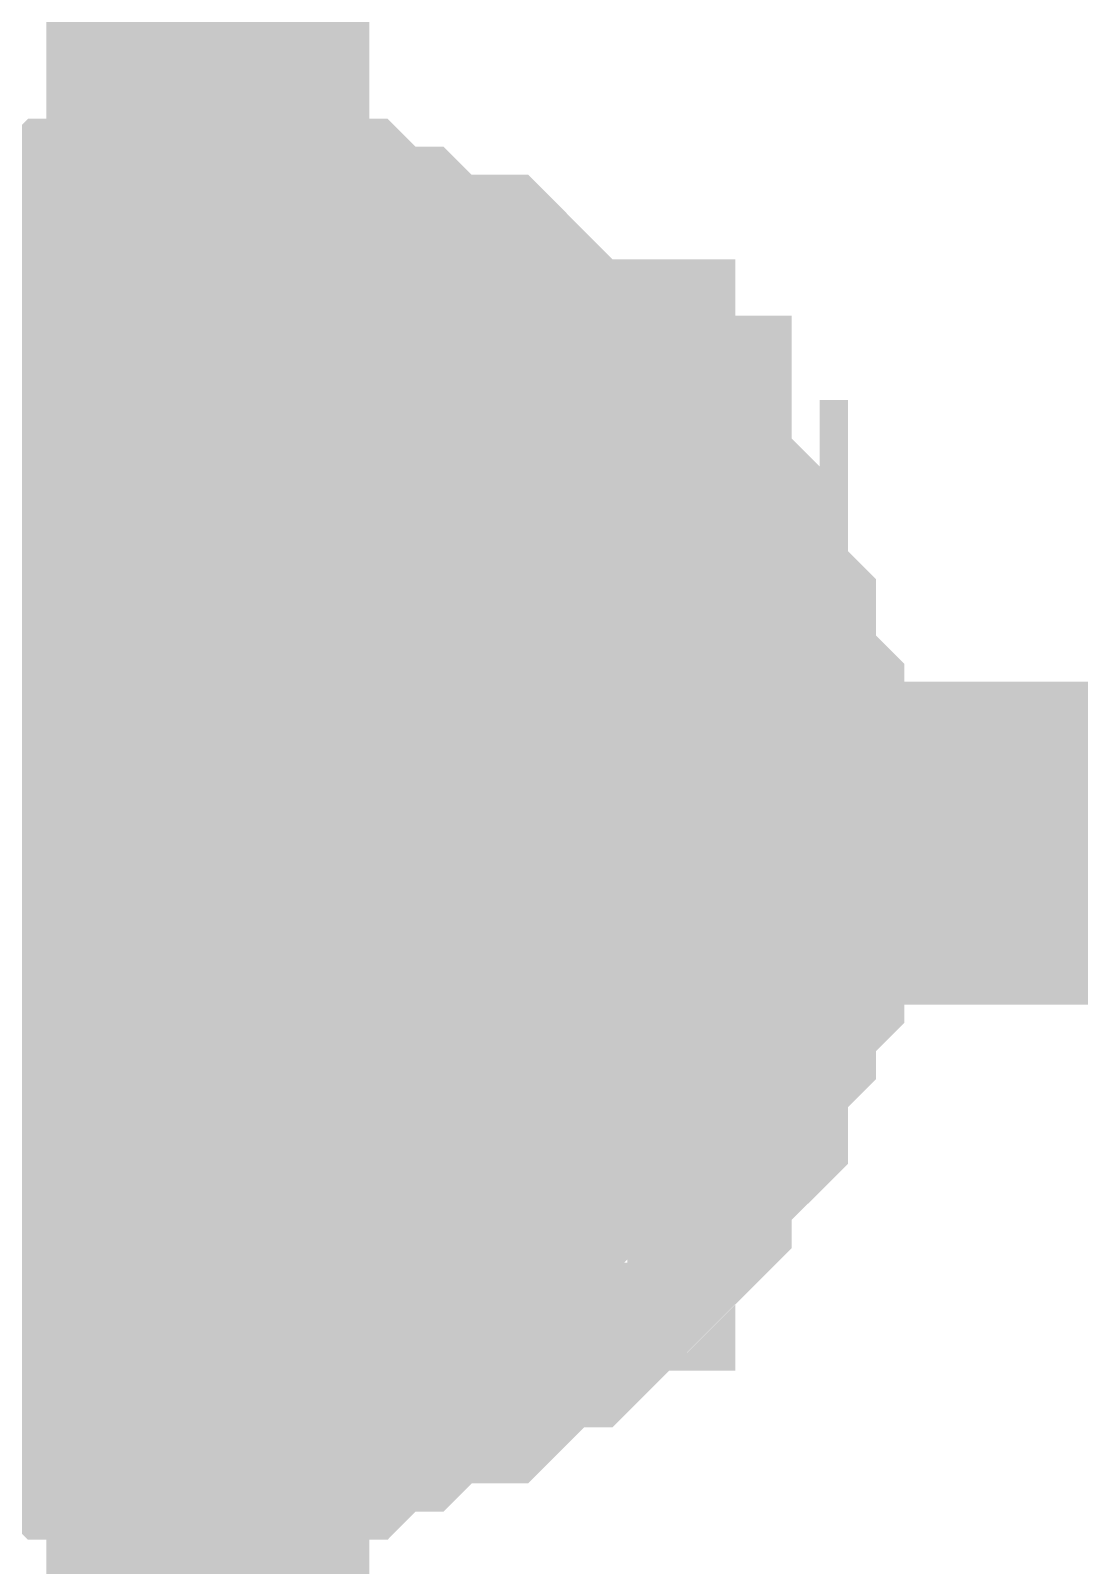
# Model space of a CAD drawing. Header units: inches. Extents: x 0 to 841, y 0 to 594.
# Drawn here: x 782.355 to 783.328, y 466.806 to 468.23 of the extents above; entities that cross this region are included whole.
import ezdxf

# ---------------------------------------------------------------- set-up
doc = ezdxf.new("R2010")
doc.units = ezdxf.units.IN
doc.layers.add('Sheet', color=255, linetype='Continuous')

msp = doc.modelspace()

# ---------------------------------------------------------------- linework, layer by layer
at = {"layer": 'Sheet'}
for points in [[(782.5188, 452.4769, 0.2997, 0.2997, 0), (782.5188, 452.4769, 0.2997, 0.2997, 0), (782.5188, 462.4849, 0.2997, 0.2997, 0), (782.5188, 467.4758, 0.2997, 0.2997, 0), (782.5188, 472.4929, 0.2997, 0.2997, 0), (782.5188, 477.4838, 0.2997, 0.2997, 0), (790.0184, 477.4838, 0.2997, 0.2997, 0)], [(782.1791, 467.8678, 0.2997, 0.2997, 0), (782.2053, 467.8939, 0.2997, 0.2997, 0), (782.2314, 467.92, 0.2997, 0.2997, 0), (782.2575, 467.92, 0.2997, 0.2997, 0), (782.2575, 467.9462, 0.2997, 0.2997, 0), (782.2836, 467.9462, 0.2997, 0.2997, 0), (782.3098, 467.9462, 0.2997, 0.2997, 0), (782.3359, 467.9723, 0.2997, 0.2997, 0), (782.362, 467.9723, 0.2997, 0.2997, 0), (782.3882, 467.9723, 0.2997, 0.2997, 0), (782.4143, 467.9984, 0.2997, 0.2997, 0), (782.4404, 467.9984, 0.2997, 0.2997, 0), (782.4666, 467.9984, 0.2997, 0.2997, 0), (782.4927, 467.9984, 0.2997, 0.2997, 0), (782.5188, 467.9984, 0.2997, 0.2997, 0)], [(782.1791, 467.8678, 0.2997, 0.2997, 0), (782.2053, 467.8939, 0.2997, 0.2997, 0), (782.2314, 467.92, 0.2997, 0.2997, 0), (782.2575, 467.92, 0.2997, 0.2997, 0), (782.2575, 467.9462, 0.2997, 0.2997, 0), (782.2836, 467.9462, 0.2997, 0.2997, 0), (782.3098, 467.9462, 0.2997, 0.2997, 0), (782.3359, 467.9723, 0.2997, 0.2997, 0), (782.362, 467.9723, 0.2997, 0.2997, 0), (782.3882, 467.9723, 0.2997, 0.2997, 0), (782.4143, 467.9984, 0.2997, 0.2997, 0), (782.4404, 467.9984, 0.2997, 0.2997, 0), (782.4666, 467.9984, 0.2997, 0.2997, 0), (782.4927, 467.9984, 0.2997, 0.2997, 0), (782.5188, 467.9984, 0.2997, 0.2997, 0)], [(782.1791, 467.8678, 0.2997, 0.2997, 0), (782.2053, 467.8939, 0.2997, 0.2997, 0), (782.2314, 467.92, 0.2997, 0.2997, 0), (782.2575, 467.92, 0.2997, 0.2997, 0), (782.2575, 467.9462, 0.2997, 0.2997, 0), (782.2836, 467.9462, 0.2997, 0.2997, 0), (782.3098, 467.9462, 0.2997, 0.2997, 0), (782.3359, 467.9723, 0.2997, 0.2997, 0), (782.362, 467.9723, 0.2997, 0.2997, 0), (782.3882, 467.9723, 0.2997, 0.2997, 0), (782.4143, 467.9984, 0.2997, 0.2997, 0), (782.4404, 467.9984, 0.2997, 0.2997, 0), (782.4666, 467.9984, 0.2997, 0.2997, 0), (782.4927, 467.9984, 0.2997, 0.2997, 0), (782.5188, 467.9984, 0.2997, 0.2997, 0)], [(782.1791, 467.8678, 0.2997, 0.2997, 0), (782.2053, 467.8939, 0.2997, 0.2997, 0), (782.2314, 467.92, 0.2997, 0.2997, 0), (782.2575, 467.92, 0.2997, 0.2997, 0), (782.2575, 467.9462, 0.2997, 0.2997, 0), (782.2836, 467.9462, 0.2997, 0.2997, 0), (782.3098, 467.9462, 0.2997, 0.2997, 0), (782.3359, 467.9723, 0.2997, 0.2997, 0), (782.362, 467.9723, 0.2997, 0.2997, 0), (782.3882, 467.9723, 0.2997, 0.2997, 0), (782.4143, 467.9984, 0.2997, 0.2997, 0), (782.4404, 467.9984, 0.2997, 0.2997, 0), (782.4666, 467.9984, 0.2997, 0.2997, 0), (782.4927, 467.9984, 0.2997, 0.2997, 0), (782.5188, 467.9984, 0.2997, 0.2997, 0)], [(782.5188, 467.9984, 0.2997, 0.2997, 0), (782.5188, 467.9984, 0.2997, 0.2997, 0)], [(782.5188, 467.9984, 0.2997, 0.2997, 0), (782.545, 467.9984, 0.2997, 0.2997, 0), (782.5711, 467.9984, 0.2997, 0.2997, 0), (782.5972, 467.9984, 0.2997, 0.2997, 0), (782.6234, 467.9984, 0.2997, 0.2997, 0), (782.6495, 467.9723, 0.2997, 0.2997, 0), (782.6495, 467.9723, 0.2997, 0.2997, 0), (782.6756, 467.9723, 0.2997, 0.2997, 0), (782.7017, 467.9462, 0.2997, 0.2997, 0), (782.7279, 467.9462, 0.2997, 0.2997, 0), (782.754, 467.9462, 0.2997, 0.2997, 0), (782.7801, 467.92, 0.2997, 0.2997, 0), (782.7801, 467.92, 0.2997, 0.2997, 0), (782.8063, 467.8939, 0.2997, 0.2997, 0), (782.8324, 467.8678, 0.2997, 0.2997, 0), (782.8585, 467.8678, 0.2997, 0.2997, 0), (782.8585, 467.8416, 0.2997, 0.2997, 0), (782.8847, 467.8155, 0.2997, 0.2997, 0), (782.9108, 467.8155, 0.2997, 0.2997, 0), (782.9108, 467.7894, 0.2997, 0.2997, 0), (782.9369, 467.7632, 0.2997, 0.2997, 0), (782.9369, 467.7371, 0.2997, 0.2997, 0), (782.9631, 467.7371, 0.2997, 0.2997, 0), (782.9631, 467.711, 0.2997, 0.2997, 0), (782.9631, 467.6849, 0.2997, 0.2997, 0), (782.9892, 467.6587, 0.2997, 0.2997, 0), (782.9892, 467.6326, 0.2997, 0.2997, 0), (782.9892, 467.6065, 0.2997, 0.2997, 0), (783.0153, 467.5803, 0.2997, 0.2997, 0), (783.0153, 467.5542, 0.2997, 0.2997, 0), (783.0153, 467.5281, 0.2997, 0.2997, 0), (783.0153, 467.5019, 0.2997, 0.2997, 0), (783.0153, 467.4758, 0.2997, 0.2997, 0)], [(782.5188, 467.9984, 0.2997, 0.2997, 0), (782.5188, 467.9984, 0.2997, 0.2997, 0)], [(782.5188, 467.9984, 0.2997, 0.2997, 0), (782.545, 467.9984, 0.2997, 0.2997, 0), (782.5711, 467.9984, 0.2997, 0.2997, 0), (782.5972, 467.9984, 0.2997, 0.2997, 0), (782.6234, 467.9984, 0.2997, 0.2997, 0), (782.6495, 467.9723, 0.2997, 0.2997, 0), (782.6495, 467.9723, 0.2997, 0.2997, 0), (782.6756, 467.9723, 0.2997, 0.2997, 0), (782.7017, 467.9462, 0.2997, 0.2997, 0), (782.7279, 467.9462, 0.2997, 0.2997, 0), (782.754, 467.9462, 0.2997, 0.2997, 0), (782.7801, 467.92, 0.2997, 0.2997, 0), (782.7801, 467.92, 0.2997, 0.2997, 0), (782.8063, 467.8939, 0.2997, 0.2997, 0), (782.8324, 467.8678, 0.2997, 0.2997, 0), (782.8585, 467.8678, 0.2997, 0.2997, 0), (782.8585, 467.8416, 0.2997, 0.2997, 0), (782.8847, 467.8155, 0.2997, 0.2997, 0), (782.9108, 467.8155, 0.2997, 0.2997, 0), (782.9108, 467.7894, 0.2997, 0.2997, 0), (782.9369, 467.7632, 0.2997, 0.2997, 0), (782.9369, 467.7371, 0.2997, 0.2997, 0), (782.9631, 467.7371, 0.2997, 0.2997, 0), (782.9631, 467.711, 0.2997, 0.2997, 0), (782.9631, 467.6849, 0.2997, 0.2997, 0), (782.9892, 467.6587, 0.2997, 0.2997, 0), (782.9892, 467.6326, 0.2997, 0.2997, 0), (782.9892, 467.6065, 0.2997, 0.2997, 0), (783.0153, 467.5803, 0.2997, 0.2997, 0), (783.0153, 467.5542, 0.2997, 0.2997, 0), (783.0153, 467.5281, 0.2997, 0.2997, 0), (783.0153, 467.5019, 0.2997, 0.2997, 0), (783.0153, 467.4758, 0.2997, 0.2997, 0)], [(782.5188, 467.9984, 0.2997, 0.2997, 0), (782.5188, 467.9984, 0.2997, 0.2997, 0)], [(782.5188, 467.9984, 0.2997, 0.2997, 0), (782.545, 467.9984, 0.2997, 0.2997, 0), (782.5711, 467.9984, 0.2997, 0.2997, 0), (782.5972, 467.9984, 0.2997, 0.2997, 0), (782.6234, 467.9984, 0.2997, 0.2997, 0), (782.6495, 467.9723, 0.2997, 0.2997, 0), (782.6495, 467.9723, 0.2997, 0.2997, 0), (782.6756, 467.9723, 0.2997, 0.2997, 0), (782.7017, 467.9462, 0.2997, 0.2997, 0), (782.7279, 467.9462, 0.2997, 0.2997, 0), (782.754, 467.9462, 0.2997, 0.2997, 0), (782.7801, 467.92, 0.2997, 0.2997, 0), (782.7801, 467.92, 0.2997, 0.2997, 0), (782.8063, 467.8939, 0.2997, 0.2997, 0), (782.8324, 467.8678, 0.2997, 0.2997, 0), (782.8585, 467.8678, 0.2997, 0.2997, 0), (782.8585, 467.8416, 0.2997, 0.2997, 0), (782.8847, 467.8155, 0.2997, 0.2997, 0), (782.9108, 467.8155, 0.2997, 0.2997, 0), (782.9108, 467.7894, 0.2997, 0.2997, 0), (782.9369, 467.7632, 0.2997, 0.2997, 0), (782.9369, 467.7371, 0.2997, 0.2997, 0), (782.9631, 467.7371, 0.2997, 0.2997, 0), (782.9631, 467.711, 0.2997, 0.2997, 0), (782.9631, 467.6849, 0.2997, 0.2997, 0), (782.9892, 467.6587, 0.2997, 0.2997, 0), (782.9892, 467.6326, 0.2997, 0.2997, 0), (782.9892, 467.6065, 0.2997, 0.2997, 0), (783.0153, 467.5803, 0.2997, 0.2997, 0), (783.0153, 467.5542, 0.2997, 0.2997, 0), (783.0153, 467.5281, 0.2997, 0.2997, 0), (783.0153, 467.5019, 0.2997, 0.2997, 0), (783.0153, 467.4758, 0.2997, 0.2997, 0)], [(782.5188, 467.9984, 0.2997, 0.2997, 0), (782.5188, 467.9984, 0.2997, 0.2997, 0)], [(782.5188, 467.9984, 0.2997, 0.2997, 0), (782.545, 467.9984, 0.2997, 0.2997, 0), (782.5711, 467.9984, 0.2997, 0.2997, 0), (782.5972, 467.9984, 0.2997, 0.2997, 0), (782.6234, 467.9984, 0.2997, 0.2997, 0), (782.6495, 467.9723, 0.2997, 0.2997, 0), (782.6495, 467.9723, 0.2997, 0.2997, 0), (782.6756, 467.9723, 0.2997, 0.2997, 0), (782.7017, 467.9462, 0.2997, 0.2997, 0), (782.7279, 467.9462, 0.2997, 0.2997, 0), (782.754, 467.9462, 0.2997, 0.2997, 0), (782.7801, 467.92, 0.2997, 0.2997, 0), (782.7801, 467.92, 0.2997, 0.2997, 0), (782.8063, 467.8939, 0.2997, 0.2997, 0), (782.8324, 467.8678, 0.2997, 0.2997, 0), (782.8585, 467.8678, 0.2997, 0.2997, 0), (782.8585, 467.8416, 0.2997, 0.2997, 0), (782.8847, 467.8155, 0.2997, 0.2997, 0), (782.9108, 467.8155, 0.2997, 0.2997, 0), (782.9108, 467.7894, 0.2997, 0.2997, 0), (782.9369, 467.7632, 0.2997, 0.2997, 0), (782.9369, 467.7371, 0.2997, 0.2997, 0), (782.9631, 467.7371, 0.2997, 0.2997, 0), (782.9631, 467.711, 0.2997, 0.2997, 0), (782.9631, 467.6849, 0.2997, 0.2997, 0), (782.9892, 467.6587, 0.2997, 0.2997, 0), (782.9892, 467.6326, 0.2997, 0.2997, 0), (782.9892, 467.6065, 0.2997, 0.2997, 0), (783.0153, 467.5803, 0.2997, 0.2997, 0), (783.0153, 467.5542, 0.2997, 0.2997, 0), (783.0153, 467.5281, 0.2997, 0.2997, 0), (783.0153, 467.5019, 0.2997, 0.2997, 0), (783.0153, 467.4758, 0.2997, 0.2997, 0)], [(782.2836, 467.9462, 0.0991, 0.0991, 0), (782.3098, 467.9462, 0.0991, 0.0991, 0), (782.3359, 467.9723, 0.0991, 0.0991, 0), (782.362, 467.9723, 0.0991, 0.0991, 0), (782.3882, 467.9723, 0.0991, 0.0991, 0), (782.4143, 467.9984, 0.0991, 0.0991, 0), (782.4404, 467.9984, 0.0991, 0.0991, 0), (782.4666, 467.9984, 0.0991, 0.0991, 0), (782.4927, 467.9984, 0.0991, 0.0991, 0), (782.5188, 467.9984, 0.0991, 0.0991, 0)], [(782.2836, 467.9462, 0.0991, 0.0991, 0), (782.3098, 467.9462, 0.0991, 0.0991, 0), (782.3359, 467.9723, 0.0991, 0.0991, 0), (782.362, 467.9723, 0.0991, 0.0991, 0), (782.3882, 467.9723, 0.0991, 0.0991, 0), (782.4143, 467.9984, 0.0991, 0.0991, 0), (782.4404, 467.9984, 0.0991, 0.0991, 0), (782.4666, 467.9984, 0.0991, 0.0991, 0), (782.4927, 467.9984, 0.0991, 0.0991, 0), (782.5188, 467.9984, 0.0991, 0.0991, 0)], [(782.2836, 467.9462, 0.0991, 0.0991, 0), (782.3098, 467.9462, 0.0991, 0.0991, 0), (782.3359, 467.9723, 0.0991, 0.0991, 0), (782.362, 467.9723, 0.0991, 0.0991, 0), (782.3882, 467.9723, 0.0991, 0.0991, 0), (782.4143, 467.9984, 0.0991, 0.0991, 0), (782.4404, 467.9984, 0.0991, 0.0991, 0), (782.4666, 467.9984, 0.0991, 0.0991, 0), (782.4927, 467.9984, 0.0991, 0.0991, 0), (782.5188, 467.9984, 0.0991, 0.0991, 0)], [(782.2836, 467.9462, 0.0991, 0.0991, 0), (782.3098, 467.9462, 0.0991, 0.0991, 0), (782.3359, 467.9723, 0.0991, 0.0991, 0), (782.362, 467.9723, 0.0991, 0.0991, 0), (782.3882, 467.9723, 0.0991, 0.0991, 0), (782.4143, 467.9984, 0.0991, 0.0991, 0), (782.4404, 467.9984, 0.0991, 0.0991, 0), (782.4666, 467.9984, 0.0991, 0.0991, 0), (782.4927, 467.9984, 0.0991, 0.0991, 0), (782.5188, 467.9984, 0.0991, 0.0991, 0)], [(782.5188, 467.9984, 0.0991, 0.0991, 0), (782.5188, 467.9984, 0.0991, 0.0991, 0)], [(782.5188, 467.9984, 0.0991, 0.0991, 0), (782.545, 467.9984, 0.0991, 0.0991, 0), (782.5711, 467.9984, 0.0991, 0.0991, 0), (782.5972, 467.9984, 0.0991, 0.0991, 0), (782.6234, 467.9984, 0.0991, 0.0991, 0), (782.6495, 467.9723, 0.0991, 0.0991, 0), (782.6495, 467.9723, 0.0991, 0.0991, 0), (782.6756, 467.9723, 0.0991, 0.0991, 0), (782.7017, 467.9462, 0.0991, 0.0991, 0), (782.7279, 467.9462, 0.0991, 0.0991, 0), (782.754, 467.9462, 0.0991, 0.0991, 0), (782.7801, 467.92, 0.0991, 0.0991, 0), (782.7801, 467.92, 0.0991, 0.0991, 0), (782.8063, 467.8939, 0.0991, 0.0991, 0), (782.8324, 467.8678, 0.0991, 0.0991, 0), (782.8585, 467.8678, 0.0991, 0.0991, 0), (782.8585, 467.8416, 0.0991, 0.0991, 0), (782.8847, 467.8155, 0.0991, 0.0991, 0), (782.9108, 467.8155, 0.0991, 0.0991, 0), (782.9108, 467.7894, 0.0991, 0.0991, 0), (782.9369, 467.7632, 0.0991, 0.0991, 0), (782.9369, 467.7371, 0.0991, 0.0991, 0), (782.9631, 467.7371, 0.0991, 0.0991, 0), (782.9631, 467.711, 0.0991, 0.0991, 0), (782.9631, 467.6849, 0.0991, 0.0991, 0), (782.9892, 467.6587, 0.0991, 0.0991, 0), (782.9892, 467.6326, 0.0991, 0.0991, 0), (782.9892, 467.6065, 0.0991, 0.0991, 0), (783.0153, 467.5803, 0.0991, 0.0991, 0), (783.0153, 467.5542, 0.0991, 0.0991, 0), (783.0153, 467.5281, 0.0991, 0.0991, 0), (783.0153, 467.5019, 0.0991, 0.0991, 0), (783.0153, 467.4758, 0.0991, 0.0991, 0)], [(782.5188, 467.9984, 0.0991, 0.0991, 0), (782.5188, 467.9984, 0.0991, 0.0991, 0)], [(782.5188, 467.9984, 0.0991, 0.0991, 0), (782.545, 467.9984, 0.0991, 0.0991, 0), (782.5711, 467.9984, 0.0991, 0.0991, 0), (782.5972, 467.9984, 0.0991, 0.0991, 0), (782.6234, 467.9984, 0.0991, 0.0991, 0), (782.6495, 467.9723, 0.0991, 0.0991, 0), (782.6495, 467.9723, 0.0991, 0.0991, 0), (782.6756, 467.9723, 0.0991, 0.0991, 0), (782.7017, 467.9462, 0.0991, 0.0991, 0), (782.7279, 467.9462, 0.0991, 0.0991, 0), (782.754, 467.9462, 0.0991, 0.0991, 0), (782.7801, 467.92, 0.0991, 0.0991, 0), (782.7801, 467.92, 0.0991, 0.0991, 0), (782.8063, 467.8939, 0.0991, 0.0991, 0), (782.8324, 467.8678, 0.0991, 0.0991, 0), (782.8585, 467.8678, 0.0991, 0.0991, 0), (782.8585, 467.8416, 0.0991, 0.0991, 0), (782.8847, 467.8155, 0.0991, 0.0991, 0), (782.9108, 467.8155, 0.0991, 0.0991, 0), (782.9108, 467.7894, 0.0991, 0.0991, 0), (782.9369, 467.7632, 0.0991, 0.0991, 0), (782.9369, 467.7371, 0.0991, 0.0991, 0), (782.9631, 467.7371, 0.0991, 0.0991, 0), (782.9631, 467.711, 0.0991, 0.0991, 0), (782.9631, 467.6849, 0.0991, 0.0991, 0), (782.9892, 467.6587, 0.0991, 0.0991, 0), (782.9892, 467.6326, 0.0991, 0.0991, 0), (782.9892, 467.6065, 0.0991, 0.0991, 0), (783.0153, 467.5803, 0.0991, 0.0991, 0), (783.0153, 467.5542, 0.0991, 0.0991, 0), (783.0153, 467.5281, 0.0991, 0.0991, 0), (783.0153, 467.5019, 0.0991, 0.0991, 0), (783.0153, 467.4758, 0.0991, 0.0991, 0)], [(782.5188, 467.9984, 0.0991, 0.0991, 0), (782.5188, 467.9984, 0.0991, 0.0991, 0)], [(782.5188, 467.9984, 0.0991, 0.0991, 0), (782.545, 467.9984, 0.0991, 0.0991, 0), (782.5711, 467.9984, 0.0991, 0.0991, 0), (782.5972, 467.9984, 0.0991, 0.0991, 0), (782.6234, 467.9984, 0.0991, 0.0991, 0), (782.6495, 467.9723, 0.0991, 0.0991, 0), (782.6495, 467.9723, 0.0991, 0.0991, 0), (782.6756, 467.9723, 0.0991, 0.0991, 0), (782.7017, 467.9462, 0.0991, 0.0991, 0), (782.7279, 467.9462, 0.0991, 0.0991, 0), (782.754, 467.9462, 0.0991, 0.0991, 0), (782.7801, 467.92, 0.0991, 0.0991, 0), (782.7801, 467.92, 0.0991, 0.0991, 0), (782.8063, 467.8939, 0.0991, 0.0991, 0), (782.8324, 467.8678, 0.0991, 0.0991, 0), (782.8585, 467.8678, 0.0991, 0.0991, 0), (782.8585, 467.8416, 0.0991, 0.0991, 0), (782.8847, 467.8155, 0.0991, 0.0991, 0), (782.9108, 467.8155, 0.0991, 0.0991, 0), (782.9108, 467.7894, 0.0991, 0.0991, 0), (782.9369, 467.7632, 0.0991, 0.0991, 0), (782.9369, 467.7371, 0.0991, 0.0991, 0), (782.9631, 467.7371, 0.0991, 0.0991, 0), (782.9631, 467.711, 0.0991, 0.0991, 0), (782.9631, 467.6849, 0.0991, 0.0991, 0), (782.9892, 467.6587, 0.0991, 0.0991, 0), (782.9892, 467.6326, 0.0991, 0.0991, 0), (782.9892, 467.6065, 0.0991, 0.0991, 0), (783.0153, 467.5803, 0.0991, 0.0991, 0), (783.0153, 467.5542, 0.0991, 0.0991, 0), (783.0153, 467.5281, 0.0991, 0.0991, 0), (783.0153, 467.5019, 0.0991, 0.0991, 0), (783.0153, 467.4758, 0.0991, 0.0991, 0)], [(782.5188, 467.9984, 0.0991, 0.0991, 0), (782.5188, 467.9984, 0.0991, 0.0991, 0)], [(782.5188, 467.9984, 0.0991, 0.0991, 0), (782.545, 467.9984, 0.0991, 0.0991, 0), (782.5711, 467.9984, 0.0991, 0.0991, 0), (782.5972, 467.9984, 0.0991, 0.0991, 0), (782.6234, 467.9984, 0.0991, 0.0991, 0), (782.6495, 467.9723, 0.0991, 0.0991, 0), (782.6495, 467.9723, 0.0991, 0.0991, 0), (782.6756, 467.9723, 0.0991, 0.0991, 0), (782.7017, 467.9462, 0.0991, 0.0991, 0), (782.7279, 467.9462, 0.0991, 0.0991, 0), (782.754, 467.9462, 0.0991, 0.0991, 0), (782.7801, 467.92, 0.0991, 0.0991, 0), (782.7801, 467.92, 0.0991, 0.0991, 0), (782.8063, 467.8939, 0.0991, 0.0991, 0), (782.8324, 467.8678, 0.0991, 0.0991, 0), (782.8585, 467.8678, 0.0991, 0.0991, 0), (782.8585, 467.8416, 0.0991, 0.0991, 0), (782.8847, 467.8155, 0.0991, 0.0991, 0), (782.9108, 467.8155, 0.0991, 0.0991, 0), (782.9108, 467.7894, 0.0991, 0.0991, 0), (782.9369, 467.7632, 0.0991, 0.0991, 0), (782.9369, 467.7371, 0.0991, 0.0991, 0), (782.9631, 467.7371, 0.0991, 0.0991, 0), (782.9631, 467.711, 0.0991, 0.0991, 0), (782.9631, 467.6849, 0.0991, 0.0991, 0), (782.9892, 467.6587, 0.0991, 0.0991, 0), (782.9892, 467.6326, 0.0991, 0.0991, 0), (782.9892, 467.6065, 0.0991, 0.0991, 0), (783.0153, 467.5803, 0.0991, 0.0991, 0), (783.0153, 467.5542, 0.0991, 0.0991, 0), (783.0153, 467.5281, 0.0991, 0.0991, 0), (783.0153, 467.5019, 0.0991, 0.0991, 0), (783.0153, 467.4758, 0.0991, 0.0991, 0)], [(790.0184, 467.4758, 0.2997, 0.2997, 0), (782.5188, 467.4758, 0.2997, 0.2997, 0)], [(783.0153, 467.4758, 0.2997, 0.2997, 0), (783.0153, 467.4497, 0.2997, 0.2997, 0), (783.0153, 467.4235, 0.2997, 0.2997, 0), (783.0153, 467.3974, 0.2997, 0.2997, 0), (783.0153, 467.3713, 0.2997, 0.2997, 0), (782.9892, 467.3452, 0.2997, 0.2997, 0), (782.9892, 467.3452, 0.2997, 0.2997, 0), (782.9892, 467.319, 0.2997, 0.2997, 0), (782.9631, 467.2929, 0.2997, 0.2997, 0), (782.9631, 467.2668, 0.2997, 0.2997, 0), (782.9631, 467.2406, 0.2997, 0.2997, 0), (782.9369, 467.2145, 0.2997, 0.2997, 0), (782.9369, 467.2145, 0.2997, 0.2997, 0), (782.9108, 467.1884, 0.2997, 0.2997, 0), (782.9108, 467.1622, 0.2997, 0.2997, 0), (782.8847, 467.1361, 0.2997, 0.2997, 0), (782.8585, 467.1361, 0.2997, 0.2997, 0), (782.8585, 467.11, 0.2997, 0.2997, 0), (782.8324, 467.0838, 0.2997, 0.2997, 0), (782.8063, 467.0838, 0.2997, 0.2997, 0), (782.7801, 467.0577, 0.2997, 0.2997, 0), (782.7801, 467.0577, 0.2997, 0.2997, 0), (782.754, 467.0316, 0.2997, 0.2997, 0), (782.7279, 467.0316, 0.2997, 0.2997, 0), (782.7017, 467.0316, 0.2997, 0.2997, 0), (782.6756, 467.0055, 0.2997, 0.2997, 0), (782.6495, 467.0055, 0.2997, 0.2997, 0), (782.6495, 467.0055, 0.2997, 0.2997, 0), (782.6234, 466.9793, 0.2997, 0.2997, 0), (782.5972, 466.9793, 0.2997, 0.2997, 0), (782.5711, 466.9793, 0.2997, 0.2997, 0), (782.545, 466.9793, 0.2997, 0.2997, 0), (782.5188, 466.9793, 0.2997, 0.2997, 0)], [(783.0153, 467.4758, 0.2997, 0.2997, 0), (783.0153, 467.4497, 0.2997, 0.2997, 0), (783.0153, 467.4235, 0.2997, 0.2997, 0), (783.0153, 467.3974, 0.2997, 0.2997, 0), (783.0153, 467.3713, 0.2997, 0.2997, 0), (782.9892, 467.3452, 0.2997, 0.2997, 0), (782.9892, 467.3452, 0.2997, 0.2997, 0), (782.9892, 467.319, 0.2997, 0.2997, 0), (782.9631, 467.2929, 0.2997, 0.2997, 0), (782.9631, 467.2668, 0.2997, 0.2997, 0), (782.9631, 467.2406, 0.2997, 0.2997, 0), (782.9369, 467.2145, 0.2997, 0.2997, 0), (782.9369, 467.2145, 0.2997, 0.2997, 0), (782.9108, 467.1884, 0.2997, 0.2997, 0), (782.9108, 467.1622, 0.2997, 0.2997, 0), (782.8847, 467.1361, 0.2997, 0.2997, 0), (782.8585, 467.1361, 0.2997, 0.2997, 0), (782.8585, 467.11, 0.2997, 0.2997, 0), (782.8324, 467.0838, 0.2997, 0.2997, 0), (782.8063, 467.0838, 0.2997, 0.2997, 0), (782.7801, 467.0577, 0.2997, 0.2997, 0), (782.7801, 467.0577, 0.2997, 0.2997, 0), (782.754, 467.0316, 0.2997, 0.2997, 0), (782.7279, 467.0316, 0.2997, 0.2997, 0), (782.7017, 467.0316, 0.2997, 0.2997, 0), (782.6756, 467.0055, 0.2997, 0.2997, 0), (782.6495, 467.0055, 0.2997, 0.2997, 0), (782.6495, 467.0055, 0.2997, 0.2997, 0), (782.6234, 466.9793, 0.2997, 0.2997, 0), (782.5972, 466.9793, 0.2997, 0.2997, 0), (782.5711, 466.9793, 0.2997, 0.2997, 0), (782.545, 466.9793, 0.2997, 0.2997, 0), (782.5188, 466.9793, 0.2997, 0.2997, 0)], [(783.0153, 467.4758, 0.2997, 0.2997, 0), (783.0153, 467.4497, 0.2997, 0.2997, 0), (783.0153, 467.4235, 0.2997, 0.2997, 0), (783.0153, 467.3974, 0.2997, 0.2997, 0), (783.0153, 467.3713, 0.2997, 0.2997, 0), (782.9892, 467.3452, 0.2997, 0.2997, 0), (782.9892, 467.3452, 0.2997, 0.2997, 0), (782.9892, 467.319, 0.2997, 0.2997, 0), (782.9631, 467.2929, 0.2997, 0.2997, 0), (782.9631, 467.2668, 0.2997, 0.2997, 0), (782.9631, 467.2406, 0.2997, 0.2997, 0), (782.9369, 467.2145, 0.2997, 0.2997, 0), (782.9369, 467.2145, 0.2997, 0.2997, 0), (782.9108, 467.1884, 0.2997, 0.2997, 0), (782.9108, 467.1622, 0.2997, 0.2997, 0), (782.8847, 467.1361, 0.2997, 0.2997, 0), (782.8585, 467.1361, 0.2997, 0.2997, 0), (782.8585, 467.11, 0.2997, 0.2997, 0), (782.8324, 467.0838, 0.2997, 0.2997, 0), (782.8063, 467.0838, 0.2997, 0.2997, 0), (782.7801, 467.0577, 0.2997, 0.2997, 0), (782.7801, 467.0577, 0.2997, 0.2997, 0), (782.754, 467.0316, 0.2997, 0.2997, 0), (782.7279, 467.0316, 0.2997, 0.2997, 0), (782.7017, 467.0316, 0.2997, 0.2997, 0), (782.6756, 467.0055, 0.2997, 0.2997, 0), (782.6495, 467.0055, 0.2997, 0.2997, 0), (782.6495, 467.0055, 0.2997, 0.2997, 0), (782.6234, 466.9793, 0.2997, 0.2997, 0), (782.5972, 466.9793, 0.2997, 0.2997, 0), (782.5711, 466.9793, 0.2997, 0.2997, 0), (782.545, 466.9793, 0.2997, 0.2997, 0), (782.5188, 466.9793, 0.2997, 0.2997, 0)], [(783.0153, 467.4758, 0.2997, 0.2997, 0), (783.0153, 467.4497, 0.2997, 0.2997, 0), (783.0153, 467.4235, 0.2997, 0.2997, 0), (783.0153, 467.3974, 0.2997, 0.2997, 0), (783.0153, 467.3713, 0.2997, 0.2997, 0), (782.9892, 467.3452, 0.2997, 0.2997, 0), (782.9892, 467.3452, 0.2997, 0.2997, 0), (782.9892, 467.319, 0.2997, 0.2997, 0), (782.9631, 467.2929, 0.2997, 0.2997, 0), (782.9631, 467.2668, 0.2997, 0.2997, 0), (782.9631, 467.2406, 0.2997, 0.2997, 0), (782.9369, 467.2145, 0.2997, 0.2997, 0), (782.9369, 467.2145, 0.2997, 0.2997, 0), (782.9108, 467.1884, 0.2997, 0.2997, 0), (782.9108, 467.1622, 0.2997, 0.2997, 0), (782.8847, 467.1361, 0.2997, 0.2997, 0), (782.8585, 467.1361, 0.2997, 0.2997, 0), (782.8585, 467.11, 0.2997, 0.2997, 0), (782.8324, 467.0838, 0.2997, 0.2997, 0), (782.8063, 467.0838, 0.2997, 0.2997, 0), (782.7801, 467.0577, 0.2997, 0.2997, 0), (782.7801, 467.0577, 0.2997, 0.2997, 0), (782.754, 467.0316, 0.2997, 0.2997, 0), (782.7279, 467.0316, 0.2997, 0.2997, 0), (782.7017, 467.0316, 0.2997, 0.2997, 0), (782.6756, 467.0055, 0.2997, 0.2997, 0), (782.6495, 467.0055, 0.2997, 0.2997, 0), (782.6495, 467.0055, 0.2997, 0.2997, 0), (782.6234, 466.9793, 0.2997, 0.2997, 0), (782.5972, 466.9793, 0.2997, 0.2997, 0), (782.5711, 466.9793, 0.2997, 0.2997, 0), (782.545, 466.9793, 0.2997, 0.2997, 0), (782.5188, 466.9793, 0.2997, 0.2997, 0)], [(783.0153, 467.4758, 0.2997, 0.2997, 0), (783.0153, 467.4758, 0.2997, 0.2997, 0), (783.0153, 467.4758, 0.2997, 0.2997, 0), (783.0153, 467.4758, 0.2997, 0.2997, 0), (783.0153, 467.4758, 0.2997, 0.2997, 0), (783.0153, 467.4758, 0.2997, 0.2997, 0), (783.0153, 467.4758, 0.2997, 0.2997, 0), (783.0153, 467.4758, 0.2997, 0.2997, 0), (783.0153, 467.4758, 0.2997, 0.2997, 0), (783.0153, 467.4758, 0.2997, 0.2997, 0), (783.0153, 467.4758, 0.2997, 0.2997, 0), (783.0153, 467.4758, 0.2997, 0.2997, 0), (783.0153, 467.4758, 0.2997, 0.2997, 0), (783.0153, 467.4758, 0.2997, 0.2997, 0), (783.0153, 467.4758, 0.2997, 0.2997, 0), (783.0153, 467.4758, 0.2997, 0.2997, 0), (783.0153, 467.4758, 0.2997, 0.2997, 0), (783.0153, 467.4758, 0.2997, 0.2997, 0), (783.0153, 467.4758, 0.2997, 0.2997, 0), (783.0153, 467.4758, 0.2997, 0.2997, 0), (783.0153, 467.4758, 0.2997, 0.2997, 0), (783.0153, 467.4758, 0.2997, 0.2997, 0), (783.0153, 467.4758, 0.2997, 0.2997, 0), (783.0153, 467.4758, 0.2997, 0.2997, 0), (783.0153, 467.4758, 0.2997, 0.2997, 0), (783.0153, 467.4758, 0.2997, 0.2997, 0), (783.0153, 467.4758, 0.2997, 0.2997, 0), (783.0153, 467.4758, 0.2997, 0.2997, 0), (783.0153, 467.4758, 0.2997, 0.2997, 0), (783.0153, 467.4758, 0.2997, 0.2997, 0), (783.0153, 467.4758, 0.2997, 0.2997, 0), (783.0153, 467.4758, 0.2997, 0.2997, 0), (783.0153, 467.4758, 0.2997, 0.2997, 0)], [(783.0153, 467.4758, 0.2997, 0.2997, 0), (783.0153, 467.4758, 0.2997, 0.2997, 0)], [(783.0153, 467.4758, 0.2997, 0.2997, 0), (783.0153, 467.4758, 0.2997, 0.2997, 0), (783.0153, 467.4758, 0.2997, 0.2997, 0), (783.0153, 467.4758, 0.2997, 0.2997, 0), (783.0153, 467.4758, 0.2997, 0.2997, 0), (783.0153, 467.4758, 0.2997, 0.2997, 0), (783.0153, 467.4758, 0.2997, 0.2997, 0), (783.0153, 467.4758, 0.2997, 0.2997, 0), (783.0153, 467.4758, 0.2997, 0.2997, 0), (783.0153, 467.4758, 0.2997, 0.2997, 0), (783.0153, 467.4758, 0.2997, 0.2997, 0), (783.0153, 467.4758, 0.2997, 0.2997, 0), (783.0153, 467.4758, 0.2997, 0.2997, 0), (783.0153, 467.4758, 0.2997, 0.2997, 0), (783.0153, 467.4758, 0.2997, 0.2997, 0), (783.0153, 467.4758, 0.2997, 0.2997, 0), (783.0153, 467.4758, 0.2997, 0.2997, 0), (783.0153, 467.4758, 0.2997, 0.2997, 0), (783.0153, 467.4758, 0.2997, 0.2997, 0), (783.0153, 467.4758, 0.2997, 0.2997, 0), (783.0153, 467.4758, 0.2997, 0.2997, 0), (783.0153, 467.4758, 0.2997, 0.2997, 0), (783.0153, 467.4758, 0.2997, 0.2997, 0), (783.0153, 467.4758, 0.2997, 0.2997, 0), (783.0153, 467.4758, 0.2997, 0.2997, 0), (783.0153, 467.4758, 0.2997, 0.2997, 0), (783.0153, 467.4758, 0.2997, 0.2997, 0), (783.0153, 467.4758, 0.2997, 0.2997, 0), (783.0153, 467.4758, 0.2997, 0.2997, 0), (783.0153, 467.4758, 0.2997, 0.2997, 0), (783.0153, 467.4758, 0.2997, 0.2997, 0), (783.0153, 467.4758, 0.2997, 0.2997, 0), (783.0153, 467.4758, 0.2997, 0.2997, 0)], [(783.0153, 467.4758, 0.2997, 0.2997, 0), (783.0153, 467.4758, 0.2997, 0.2997, 0)], [(783.0153, 467.4758, 0.2997, 0.2997, 0), (783.0153, 467.4758, 0.2997, 0.2997, 0), (783.0153, 467.4758, 0.2997, 0.2997, 0), (783.0153, 467.4758, 0.2997, 0.2997, 0), (783.0153, 467.4758, 0.2997, 0.2997, 0), (783.0153, 467.4758, 0.2997, 0.2997, 0), (783.0153, 467.4758, 0.2997, 0.2997, 0), (783.0153, 467.4758, 0.2997, 0.2997, 0), (783.0153, 467.4758, 0.2997, 0.2997, 0), (783.0153, 467.4758, 0.2997, 0.2997, 0), (783.0153, 467.4758, 0.2997, 0.2997, 0), (783.0153, 467.4758, 0.2997, 0.2997, 0), (783.0153, 467.4758, 0.2997, 0.2997, 0), (783.0153, 467.4758, 0.2997, 0.2997, 0), (783.0153, 467.4758, 0.2997, 0.2997, 0), (783.0153, 467.4758, 0.2997, 0.2997, 0), (783.0153, 467.4758, 0.2997, 0.2997, 0), (783.0153, 467.4758, 0.2997, 0.2997, 0), (783.0153, 467.4758, 0.2997, 0.2997, 0), (783.0153, 467.4758, 0.2997, 0.2997, 0), (783.0153, 467.4758, 0.2997, 0.2997, 0), (783.0153, 467.4758, 0.2997, 0.2997, 0), (783.0153, 467.4758, 0.2997, 0.2997, 0), (783.0153, 467.4758, 0.2997, 0.2997, 0), (783.0153, 467.4758, 0.2997, 0.2997, 0), (783.0153, 467.4758, 0.2997, 0.2997, 0), (783.0153, 467.4758, 0.2997, 0.2997, 0), (783.0153, 467.4758, 0.2997, 0.2997, 0), (783.0153, 467.4758, 0.2997, 0.2997, 0), (783.0153, 467.4758, 0.2997, 0.2997, 0), (783.0153, 467.4758, 0.2997, 0.2997, 0), (783.0153, 467.4758, 0.2997, 0.2997, 0), (783.0153, 467.4758, 0.2997, 0.2997, 0)], [(783.0153, 467.4758, 0.2997, 0.2997, 0), (783.0153, 467.4758, 0.2997, 0.2997, 0)], [(783.0153, 467.4758, 0.2997, 0.2997, 0), (783.0153, 467.4758, 0.2997, 0.2997, 0), (783.0153, 467.4758, 0.2997, 0.2997, 0), (783.0153, 467.4758, 0.2997, 0.2997, 0), (783.0153, 467.4758, 0.2997, 0.2997, 0), (783.0153, 467.4758, 0.2997, 0.2997, 0), (783.0153, 467.4758, 0.2997, 0.2997, 0), (783.0153, 467.4758, 0.2997, 0.2997, 0), (783.0153, 467.4758, 0.2997, 0.2997, 0), (783.0153, 467.4758, 0.2997, 0.2997, 0), (783.0153, 467.4758, 0.2997, 0.2997, 0), (783.0153, 467.4758, 0.2997, 0.2997, 0), (783.0153, 467.4758, 0.2997, 0.2997, 0), (783.0153, 467.4758, 0.2997, 0.2997, 0), (783.0153, 467.4758, 0.2997, 0.2997, 0), (783.0153, 467.4758, 0.2997, 0.2997, 0), (783.0153, 467.4758, 0.2997, 0.2997, 0), (783.0153, 467.4758, 0.2997, 0.2997, 0), (783.0153, 467.4758, 0.2997, 0.2997, 0), (783.0153, 467.4758, 0.2997, 0.2997, 0), (783.0153, 467.4758, 0.2997, 0.2997, 0), (783.0153, 467.4758, 0.2997, 0.2997, 0), (783.0153, 467.4758, 0.2997, 0.2997, 0), (783.0153, 467.4758, 0.2997, 0.2997, 0), (783.0153, 467.4758, 0.2997, 0.2997, 0), (783.0153, 467.4758, 0.2997, 0.2997, 0), (783.0153, 467.4758, 0.2997, 0.2997, 0), (783.0153, 467.4758, 0.2997, 0.2997, 0), (783.0153, 467.4758, 0.2997, 0.2997, 0), (783.0153, 467.4758, 0.2997, 0.2997, 0), (783.0153, 467.4758, 0.2997, 0.2997, 0), (783.0153, 467.4758, 0.2997, 0.2997, 0), (783.0153, 467.4758, 0.2997, 0.2997, 0)], [(783.0153, 467.4758, 0.2997, 0.2997, 0), (783.0153, 467.4758, 0.2997, 0.2997, 0)], [(783.0153, 467.4758, 0.0991, 0.0991, 0), (783.0153, 467.4497, 0.0991, 0.0991, 0), (783.0153, 467.4235, 0.0991, 0.0991, 0), (783.0153, 467.3974, 0.0991, 0.0991, 0), (783.0153, 467.3713, 0.0991, 0.0991, 0), (782.9892, 467.3452, 0.0991, 0.0991, 0), (782.9892, 467.3452, 0.0991, 0.0991, 0), (782.9892, 467.319, 0.0991, 0.0991, 0), (782.9631, 467.2929, 0.0991, 0.0991, 0), (782.9631, 467.2668, 0.0991, 0.0991, 0), (782.9631, 467.2406, 0.0991, 0.0991, 0), (782.9369, 467.2145, 0.0991, 0.0991, 0), (782.9369, 467.2145, 0.0991, 0.0991, 0), (782.9108, 467.1884, 0.0991, 0.0991, 0), (782.9108, 467.1622, 0.0991, 0.0991, 0), (782.8847, 467.1361, 0.0991, 0.0991, 0), (782.8585, 467.1361, 0.0991, 0.0991, 0), (782.8585, 467.11, 0.0991, 0.0991, 0), (782.8324, 467.0838, 0.0991, 0.0991, 0), (782.8063, 467.0838, 0.0991, 0.0991, 0), (782.7801, 467.0577, 0.0991, 0.0991, 0), (782.7801, 467.0577, 0.0991, 0.0991, 0), (782.754, 467.0316, 0.0991, 0.0991, 0), (782.7279, 467.0316, 0.0991, 0.0991, 0), (782.7017, 467.0316, 0.0991, 0.0991, 0), (782.6756, 467.0055, 0.0991, 0.0991, 0), (782.6495, 467.0055, 0.0991, 0.0991, 0), (782.6495, 467.0055, 0.0991, 0.0991, 0), (782.6234, 466.9793, 0.0991, 0.0991, 0), (782.5972, 466.9793, 0.0991, 0.0991, 0), (782.5711, 466.9793, 0.0991, 0.0991, 0), (782.545, 466.9793, 0.0991, 0.0991, 0), (782.5188, 466.9793, 0.0991, 0.0991, 0)], [(783.0153, 467.4758, 0.0991, 0.0991, 0), (783.0153, 467.4497, 0.0991, 0.0991, 0), (783.0153, 467.4235, 0.0991, 0.0991, 0), (783.0153, 467.3974, 0.0991, 0.0991, 0), (783.0153, 467.3713, 0.0991, 0.0991, 0), (782.9892, 467.3452, 0.0991, 0.0991, 0), (782.9892, 467.3452, 0.0991, 0.0991, 0), (782.9892, 467.319, 0.0991, 0.0991, 0), (782.9631, 467.2929, 0.0991, 0.0991, 0), (782.9631, 467.2668, 0.0991, 0.0991, 0), (782.9631, 467.2406, 0.0991, 0.0991, 0), (782.9369, 467.2145, 0.0991, 0.0991, 0), (782.9369, 467.2145, 0.0991, 0.0991, 0), (782.9108, 467.1884, 0.0991, 0.0991, 0), (782.9108, 467.1622, 0.0991, 0.0991, 0), (782.8847, 467.1361, 0.0991, 0.0991, 0), (782.8585, 467.1361, 0.0991, 0.0991, 0), (782.8585, 467.11, 0.0991, 0.0991, 0), (782.8324, 467.0838, 0.0991, 0.0991, 0), (782.8063, 467.0838, 0.0991, 0.0991, 0), (782.7801, 467.0577, 0.0991, 0.0991, 0), (782.7801, 467.0577, 0.0991, 0.0991, 0), (782.754, 467.0316, 0.0991, 0.0991, 0), (782.7279, 467.0316, 0.0991, 0.0991, 0), (782.7017, 467.0316, 0.0991, 0.0991, 0), (782.6756, 467.0055, 0.0991, 0.0991, 0), (782.6495, 467.0055, 0.0991, 0.0991, 0), (782.6495, 467.0055, 0.0991, 0.0991, 0), (782.6234, 466.9793, 0.0991, 0.0991, 0), (782.5972, 466.9793, 0.0991, 0.0991, 0), (782.5711, 466.9793, 0.0991, 0.0991, 0), (782.545, 466.9793, 0.0991, 0.0991, 0), (782.5188, 466.9793, 0.0991, 0.0991, 0)], [(783.0153, 467.4758, 0.0991, 0.0991, 0), (783.0153, 467.4497, 0.0991, 0.0991, 0), (783.0153, 467.4235, 0.0991, 0.0991, 0), (783.0153, 467.3974, 0.0991, 0.0991, 0), (783.0153, 467.3713, 0.0991, 0.0991, 0), (782.9892, 467.3452, 0.0991, 0.0991, 0), (782.9892, 467.3452, 0.0991, 0.0991, 0), (782.9892, 467.319, 0.0991, 0.0991, 0), (782.9631, 467.2929, 0.0991, 0.0991, 0), (782.9631, 467.2668, 0.0991, 0.0991, 0), (782.9631, 467.2406, 0.0991, 0.0991, 0), (782.9369, 467.2145, 0.0991, 0.0991, 0), (782.9369, 467.2145, 0.0991, 0.0991, 0), (782.9108, 467.1884, 0.0991, 0.0991, 0), (782.9108, 467.1622, 0.0991, 0.0991, 0), (782.8847, 467.1361, 0.0991, 0.0991, 0), (782.8585, 467.1361, 0.0991, 0.0991, 0), (782.8585, 467.11, 0.0991, 0.0991, 0), (782.8324, 467.0838, 0.0991, 0.0991, 0), (782.8063, 467.0838, 0.0991, 0.0991, 0), (782.7801, 467.0577, 0.0991, 0.0991, 0), (782.7801, 467.0577, 0.0991, 0.0991, 0), (782.754, 467.0316, 0.0991, 0.0991, 0), (782.7279, 467.0316, 0.0991, 0.0991, 0), (782.7017, 467.0316, 0.0991, 0.0991, 0), (782.6756, 467.0055, 0.0991, 0.0991, 0), (782.6495, 467.0055, 0.0991, 0.0991, 0), (782.6495, 467.0055, 0.0991, 0.0991, 0), (782.6234, 466.9793, 0.0991, 0.0991, 0), (782.5972, 466.9793, 0.0991, 0.0991, 0), (782.5711, 466.9793, 0.0991, 0.0991, 0), (782.545, 466.9793, 0.0991, 0.0991, 0), (782.5188, 466.9793, 0.0991, 0.0991, 0)], [(783.0153, 467.4758, 0.0991, 0.0991, 0), (783.0153, 467.4497, 0.0991, 0.0991, 0), (783.0153, 467.4235, 0.0991, 0.0991, 0), (783.0153, 467.3974, 0.0991, 0.0991, 0), (783.0153, 467.3713, 0.0991, 0.0991, 0), (782.9892, 467.3452, 0.0991, 0.0991, 0), (782.9892, 467.3452, 0.0991, 0.0991, 0), (782.9892, 467.319, 0.0991, 0.0991, 0), (782.9631, 467.2929, 0.0991, 0.0991, 0), (782.9631, 467.2668, 0.0991, 0.0991, 0), (782.9631, 467.2406, 0.0991, 0.0991, 0), (782.9369, 467.2145, 0.0991, 0.0991, 0), (782.9369, 467.2145, 0.0991, 0.0991, 0), (782.9108, 467.1884, 0.0991, 0.0991, 0), (782.9108, 467.1622, 0.0991, 0.0991, 0), (782.8847, 467.1361, 0.0991, 0.0991, 0), (782.8585, 467.1361, 0.0991, 0.0991, 0), (782.8585, 467.11, 0.0991, 0.0991, 0), (782.8324, 467.0838, 0.0991, 0.0991, 0), (782.8063, 467.0838, 0.0991, 0.0991, 0), (782.7801, 467.0577, 0.0991, 0.0991, 0), (782.7801, 467.0577, 0.0991, 0.0991, 0), (782.754, 467.0316, 0.0991, 0.0991, 0), (782.7279, 467.0316, 0.0991, 0.0991, 0), (782.7017, 467.0316, 0.0991, 0.0991, 0), (782.6756, 467.0055, 0.0991, 0.0991, 0), (782.6495, 467.0055, 0.0991, 0.0991, 0), (782.6495, 467.0055, 0.0991, 0.0991, 0), (782.6234, 466.9793, 0.0991, 0.0991, 0), (782.5972, 466.9793, 0.0991, 0.0991, 0), (782.5711, 466.9793, 0.0991, 0.0991, 0), (782.545, 466.9793, 0.0991, 0.0991, 0), (782.5188, 466.9793, 0.0991, 0.0991, 0)], [(783.0153, 467.4758, 0.0991, 0.0991, 0), (783.0153, 467.4758, 0.0991, 0.0991, 0), (783.0153, 467.4758, 0.0991, 0.0991, 0), (783.0153, 467.4758, 0.0991, 0.0991, 0), (783.0153, 467.4758, 0.0991, 0.0991, 0), (783.0153, 467.4758, 0.0991, 0.0991, 0), (783.0153, 467.4758, 0.0991, 0.0991, 0), (783.0153, 467.4758, 0.0991, 0.0991, 0), (783.0153, 467.4758, 0.0991, 0.0991, 0), (783.0153, 467.4758, 0.0991, 0.0991, 0), (783.0153, 467.4758, 0.0991, 0.0991, 0), (783.0153, 467.4758, 0.0991, 0.0991, 0), (783.0153, 467.4758, 0.0991, 0.0991, 0), (783.0153, 467.4758, 0.0991, 0.0991, 0), (783.0153, 467.4758, 0.0991, 0.0991, 0), (783.0153, 467.4758, 0.0991, 0.0991, 0), (783.0153, 467.4758, 0.0991, 0.0991, 0), (783.0153, 467.4758, 0.0991, 0.0991, 0), (783.0153, 467.4758, 0.0991, 0.0991, 0), (783.0153, 467.4758, 0.0991, 0.0991, 0), (783.0153, 467.4758, 0.0991, 0.0991, 0), (783.0153, 467.4758, 0.0991, 0.0991, 0), (783.0153, 467.4758, 0.0991, 0.0991, 0), (783.0153, 467.4758, 0.0991, 0.0991, 0), (783.0153, 467.4758, 0.0991, 0.0991, 0), (783.0153, 467.4758, 0.0991, 0.0991, 0), (783.0153, 467.4758, 0.0991, 0.0991, 0), (783.0153, 467.4758, 0.0991, 0.0991, 0), (783.0153, 467.4758, 0.0991, 0.0991, 0), (783.0153, 467.4758, 0.0991, 0.0991, 0), (783.0153, 467.4758, 0.0991, 0.0991, 0), (783.0153, 467.4758, 0.0991, 0.0991, 0), (783.0153, 467.4758, 0.0991, 0.0991, 0)], [(783.0153, 467.4758, 0.0991, 0.0991, 0), (783.0153, 467.4758, 0.0991, 0.0991, 0)], [(783.0153, 467.4758, 0.0991, 0.0991, 0), (783.0153, 467.4758, 0.0991, 0.0991, 0), (783.0153, 467.4758, 0.0991, 0.0991, 0), (783.0153, 467.4758, 0.0991, 0.0991, 0), (783.0153, 467.4758, 0.0991, 0.0991, 0), (783.0153, 467.4758, 0.0991, 0.0991, 0), (783.0153, 467.4758, 0.0991, 0.0991, 0), (783.0153, 467.4758, 0.0991, 0.0991, 0), (783.0153, 467.4758, 0.0991, 0.0991, 0), (783.0153, 467.4758, 0.0991, 0.0991, 0), (783.0153, 467.4758, 0.0991, 0.0991, 0), (783.0153, 467.4758, 0.0991, 0.0991, 0), (783.0153, 467.4758, 0.0991, 0.0991, 0), (783.0153, 467.4758, 0.0991, 0.0991, 0), (783.0153, 467.4758, 0.0991, 0.0991, 0), (783.0153, 467.4758, 0.0991, 0.0991, 0), (783.0153, 467.4758, 0.0991, 0.0991, 0), (783.0153, 467.4758, 0.0991, 0.0991, 0), (783.0153, 467.4758, 0.0991, 0.0991, 0), (783.0153, 467.4758, 0.0991, 0.0991, 0), (783.0153, 467.4758, 0.0991, 0.0991, 0), (783.0153, 467.4758, 0.0991, 0.0991, 0), (783.0153, 467.4758, 0.0991, 0.0991, 0), (783.0153, 467.4758, 0.0991, 0.0991, 0), (783.0153, 467.4758, 0.0991, 0.0991, 0), (783.0153, 467.4758, 0.0991, 0.0991, 0), (783.0153, 467.4758, 0.0991, 0.0991, 0), (783.0153, 467.4758, 0.0991, 0.0991, 0), (783.0153, 467.4758, 0.0991, 0.0991, 0), (783.0153, 467.4758, 0.0991, 0.0991, 0), (783.0153, 467.4758, 0.0991, 0.0991, 0), (783.0153, 467.4758, 0.0991, 0.0991, 0), (783.0153, 467.4758, 0.0991, 0.0991, 0)], [(783.0153, 467.4758, 0.0991, 0.0991, 0), (783.0153, 467.4758, 0.0991, 0.0991, 0)], [(783.0153, 467.4758, 0.0991, 0.0991, 0), (783.0153, 467.4758, 0.0991, 0.0991, 0), (783.0153, 467.4758, 0.0991, 0.0991, 0), (783.0153, 467.4758, 0.0991, 0.0991, 0), (783.0153, 467.4758, 0.0991, 0.0991, 0), (783.0153, 467.4758, 0.0991, 0.0991, 0), (783.0153, 467.4758, 0.0991, 0.0991, 0), (783.0153, 467.4758, 0.0991, 0.0991, 0), (783.0153, 467.4758, 0.0991, 0.0991, 0), (783.0153, 467.4758, 0.0991, 0.0991, 0), (783.0153, 467.4758, 0.0991, 0.0991, 0), (783.0153, 467.4758, 0.0991, 0.0991, 0), (783.0153, 467.4758, 0.0991, 0.0991, 0), (783.0153, 467.4758, 0.0991, 0.0991, 0), (783.0153, 467.4758, 0.0991, 0.0991, 0), (783.0153, 467.4758, 0.0991, 0.0991, 0), (783.0153, 467.4758, 0.0991, 0.0991, 0), (783.0153, 467.4758, 0.0991, 0.0991, 0), (783.0153, 467.4758, 0.0991, 0.0991, 0), (783.0153, 467.4758, 0.0991, 0.0991, 0), (783.0153, 467.4758, 0.0991, 0.0991, 0), (783.0153, 467.4758, 0.0991, 0.0991, 0), (783.0153, 467.4758, 0.0991, 0.0991, 0), (783.0153, 467.4758, 0.0991, 0.0991, 0), (783.0153, 467.4758, 0.0991, 0.0991, 0), (783.0153, 467.4758, 0.0991, 0.0991, 0), (783.0153, 467.4758, 0.0991, 0.0991, 0), (783.0153, 467.4758, 0.0991, 0.0991, 0), (783.0153, 467.4758, 0.0991, 0.0991, 0), (783.0153, 467.4758, 0.0991, 0.0991, 0), (783.0153, 467.4758, 0.0991, 0.0991, 0), (783.0153, 467.4758, 0.0991, 0.0991, 0), (783.0153, 467.4758, 0.0991, 0.0991, 0)], [(783.0153, 467.4758, 0.0991, 0.0991, 0), (783.0153, 467.4758, 0.0991, 0.0991, 0)], [(783.0153, 467.4758, 0.0991, 0.0991, 0), (783.0153, 467.4758, 0.0991, 0.0991, 0), (783.0153, 467.4758, 0.0991, 0.0991, 0), (783.0153, 467.4758, 0.0991, 0.0991, 0), (783.0153, 467.4758, 0.0991, 0.0991, 0), (783.0153, 467.4758, 0.0991, 0.0991, 0), (783.0153, 467.4758, 0.0991, 0.0991, 0), (783.0153, 467.4758, 0.0991, 0.0991, 0), (783.0153, 467.4758, 0.0991, 0.0991, 0), (783.0153, 467.4758, 0.0991, 0.0991, 0), (783.0153, 467.4758, 0.0991, 0.0991, 0), (783.0153, 467.4758, 0.0991, 0.0991, 0), (783.0153, 467.4758, 0.0991, 0.0991, 0), (783.0153, 467.4758, 0.0991, 0.0991, 0), (783.0153, 467.4758, 0.0991, 0.0991, 0), (783.0153, 467.4758, 0.0991, 0.0991, 0), (783.0153, 467.4758, 0.0991, 0.0991, 0), (783.0153, 467.4758, 0.0991, 0.0991, 0), (783.0153, 467.4758, 0.0991, 0.0991, 0), (783.0153, 467.4758, 0.0991, 0.0991, 0), (783.0153, 467.4758, 0.0991, 0.0991, 0), (783.0153, 467.4758, 0.0991, 0.0991, 0), (783.0153, 467.4758, 0.0991, 0.0991, 0), (783.0153, 467.4758, 0.0991, 0.0991, 0), (783.0153, 467.4758, 0.0991, 0.0991, 0), (783.0153, 467.4758, 0.0991, 0.0991, 0), (783.0153, 467.4758, 0.0991, 0.0991, 0), (783.0153, 467.4758, 0.0991, 0.0991, 0), (783.0153, 467.4758, 0.0991, 0.0991, 0), (783.0153, 467.4758, 0.0991, 0.0991, 0), (783.0153, 467.4758, 0.0991, 0.0991, 0), (783.0153, 467.4758, 0.0991, 0.0991, 0), (783.0153, 467.4758, 0.0991, 0.0991, 0)], [(783.0153, 467.4758, 0.0991, 0.0991, 0), (783.0153, 467.4758, 0.0991, 0.0991, 0)], [(782.5188, 466.9793, 0.2997, 0.2997, 0), (782.4927, 466.9793, 0.2997, 0.2997, 0), (782.4666, 466.9793, 0.2997, 0.2997, 0), (782.4404, 466.9793, 0.2997, 0.2997, 0), (782.4143, 466.9793, 0.2997, 0.2997, 0), (782.3882, 467.0055, 0.2997, 0.2997, 0), (782.362, 467.0055, 0.2997, 0.2997, 0), (782.3359, 467.0055, 0.2997, 0.2997, 0), (782.3098, 467.0316, 0.2997, 0.2997, 0), (782.2836, 467.0316, 0.2997, 0.2997, 0), (782.2575, 467.0316, 0.2997, 0.2997, 0), (782.2575, 467.0577, 0.2997, 0.2997, 0), (782.2314, 467.0577, 0.2997, 0.2997, 0), (782.2053, 467.0838, 0.2997, 0.2997, 0), (782.1791, 467.0838, 0.2997, 0.2997, 0)], [(782.5188, 466.9793, 0.2997, 0.2997, 0), (782.4927, 466.9793, 0.2997, 0.2997, 0), (782.4666, 466.9793, 0.2997, 0.2997, 0), (782.4404, 466.9793, 0.2997, 0.2997, 0), (782.4143, 466.9793, 0.2997, 0.2997, 0), (782.3882, 467.0055, 0.2997, 0.2997, 0), (782.362, 467.0055, 0.2997, 0.2997, 0), (782.3359, 467.0055, 0.2997, 0.2997, 0), (782.3098, 467.0316, 0.2997, 0.2997, 0), (782.2836, 467.0316, 0.2997, 0.2997, 0), (782.2575, 467.0316, 0.2997, 0.2997, 0), (782.2575, 467.0577, 0.2997, 0.2997, 0), (782.2314, 467.0577, 0.2997, 0.2997, 0), (782.2053, 467.0838, 0.2997, 0.2997, 0), (782.1791, 467.0838, 0.2997, 0.2997, 0)], [(782.5188, 466.9793, 0.2997, 0.2997, 0), (782.4927, 466.9793, 0.2997, 0.2997, 0), (782.4666, 466.9793, 0.2997, 0.2997, 0), (782.4404, 466.9793, 0.2997, 0.2997, 0), (782.4143, 466.9793, 0.2997, 0.2997, 0), (782.3882, 467.0055, 0.2997, 0.2997, 0), (782.362, 467.0055, 0.2997, 0.2997, 0), (782.3359, 467.0055, 0.2997, 0.2997, 0), (782.3098, 467.0316, 0.2997, 0.2997, 0), (782.2836, 467.0316, 0.2997, 0.2997, 0), (782.2575, 467.0316, 0.2997, 0.2997, 0), (782.2575, 467.0577, 0.2997, 0.2997, 0), (782.2314, 467.0577, 0.2997, 0.2997, 0), (782.2053, 467.0838, 0.2997, 0.2997, 0), (782.1791, 467.0838, 0.2997, 0.2997, 0)], [(782.5188, 466.9793, 0.2997, 0.2997, 0), (782.4927, 466.9793, 0.2997, 0.2997, 0), (782.4666, 466.9793, 0.2997, 0.2997, 0), (782.4404, 466.9793, 0.2997, 0.2997, 0), (782.4143, 466.9793, 0.2997, 0.2997, 0), (782.3882, 467.0055, 0.2997, 0.2997, 0), (782.362, 467.0055, 0.2997, 0.2997, 0), (782.3359, 467.0055, 0.2997, 0.2997, 0), (782.3098, 467.0316, 0.2997, 0.2997, 0), (782.2836, 467.0316, 0.2997, 0.2997, 0), (782.2575, 467.0316, 0.2997, 0.2997, 0), (782.2575, 467.0577, 0.2997, 0.2997, 0), (782.2314, 467.0577, 0.2997, 0.2997, 0), (782.2053, 467.0838, 0.2997, 0.2997, 0), (782.1791, 467.0838, 0.2997, 0.2997, 0)], [(782.5188, 466.9793, 0.0991, 0.0991, 0), (782.4927, 466.9793, 0.0991, 0.0991, 0), (782.4666, 466.9793, 0.0991, 0.0991, 0), (782.4404, 466.9793, 0.0991, 0.0991, 0), (782.4143, 466.9793, 0.0991, 0.0991, 0), (782.3882, 467.0055, 0.0991, 0.0991, 0), (782.362, 467.0055, 0.0991, 0.0991, 0), (782.3359, 467.0055, 0.0991, 0.0991, 0), (782.3098, 467.0316, 0.0991, 0.0991, 0), (782.2836, 467.0316, 0.0991, 0.0991, 0)], [(782.5188, 466.9793, 0.0991, 0.0991, 0), (782.4927, 466.9793, 0.0991, 0.0991, 0), (782.4666, 466.9793, 0.0991, 0.0991, 0), (782.4404, 466.9793, 0.0991, 0.0991, 0), (782.4143, 466.9793, 0.0991, 0.0991, 0), (782.3882, 467.0055, 0.0991, 0.0991, 0), (782.362, 467.0055, 0.0991, 0.0991, 0), (782.3359, 467.0055, 0.0991, 0.0991, 0), (782.3098, 467.0316, 0.0991, 0.0991, 0), (782.2836, 467.0316, 0.0991, 0.0991, 0)], [(782.5188, 466.9793, 0.0991, 0.0991, 0), (782.4927, 466.9793, 0.0991, 0.0991, 0), (782.4666, 466.9793, 0.0991, 0.0991, 0), (782.4404, 466.9793, 0.0991, 0.0991, 0), (782.4143, 466.9793, 0.0991, 0.0991, 0), (782.3882, 467.0055, 0.0991, 0.0991, 0), (782.362, 467.0055, 0.0991, 0.0991, 0), (782.3359, 467.0055, 0.0991, 0.0991, 0), (782.3098, 467.0316, 0.0991, 0.0991, 0), (782.2836, 467.0316, 0.0991, 0.0991, 0)], [(782.5188, 466.9793, 0.0991, 0.0991, 0), (782.4927, 466.9793, 0.0991, 0.0991, 0), (782.4666, 466.9793, 0.0991, 0.0991, 0), (782.4404, 466.9793, 0.0991, 0.0991, 0), (782.4143, 466.9793, 0.0991, 0.0991, 0), (782.3882, 467.0055, 0.0991, 0.0991, 0), (782.362, 467.0055, 0.0991, 0.0991, 0), (782.3359, 467.0055, 0.0991, 0.0991, 0), (782.3098, 467.0316, 0.0991, 0.0991, 0), (782.2836, 467.0316, 0.0991, 0.0991, 0)]]:
    msp.add_lwpolyline(points, format="xyseb", dxfattribs=at)
msp.add_lwpolyline([(782.246, 467.5, 0.508, 0.508, 1), (782.754, 467.5, 0.508, 0.508, 1)], format="xyseb", close=True, dxfattribs=at)

doc.saveas('drawing.dxf')
